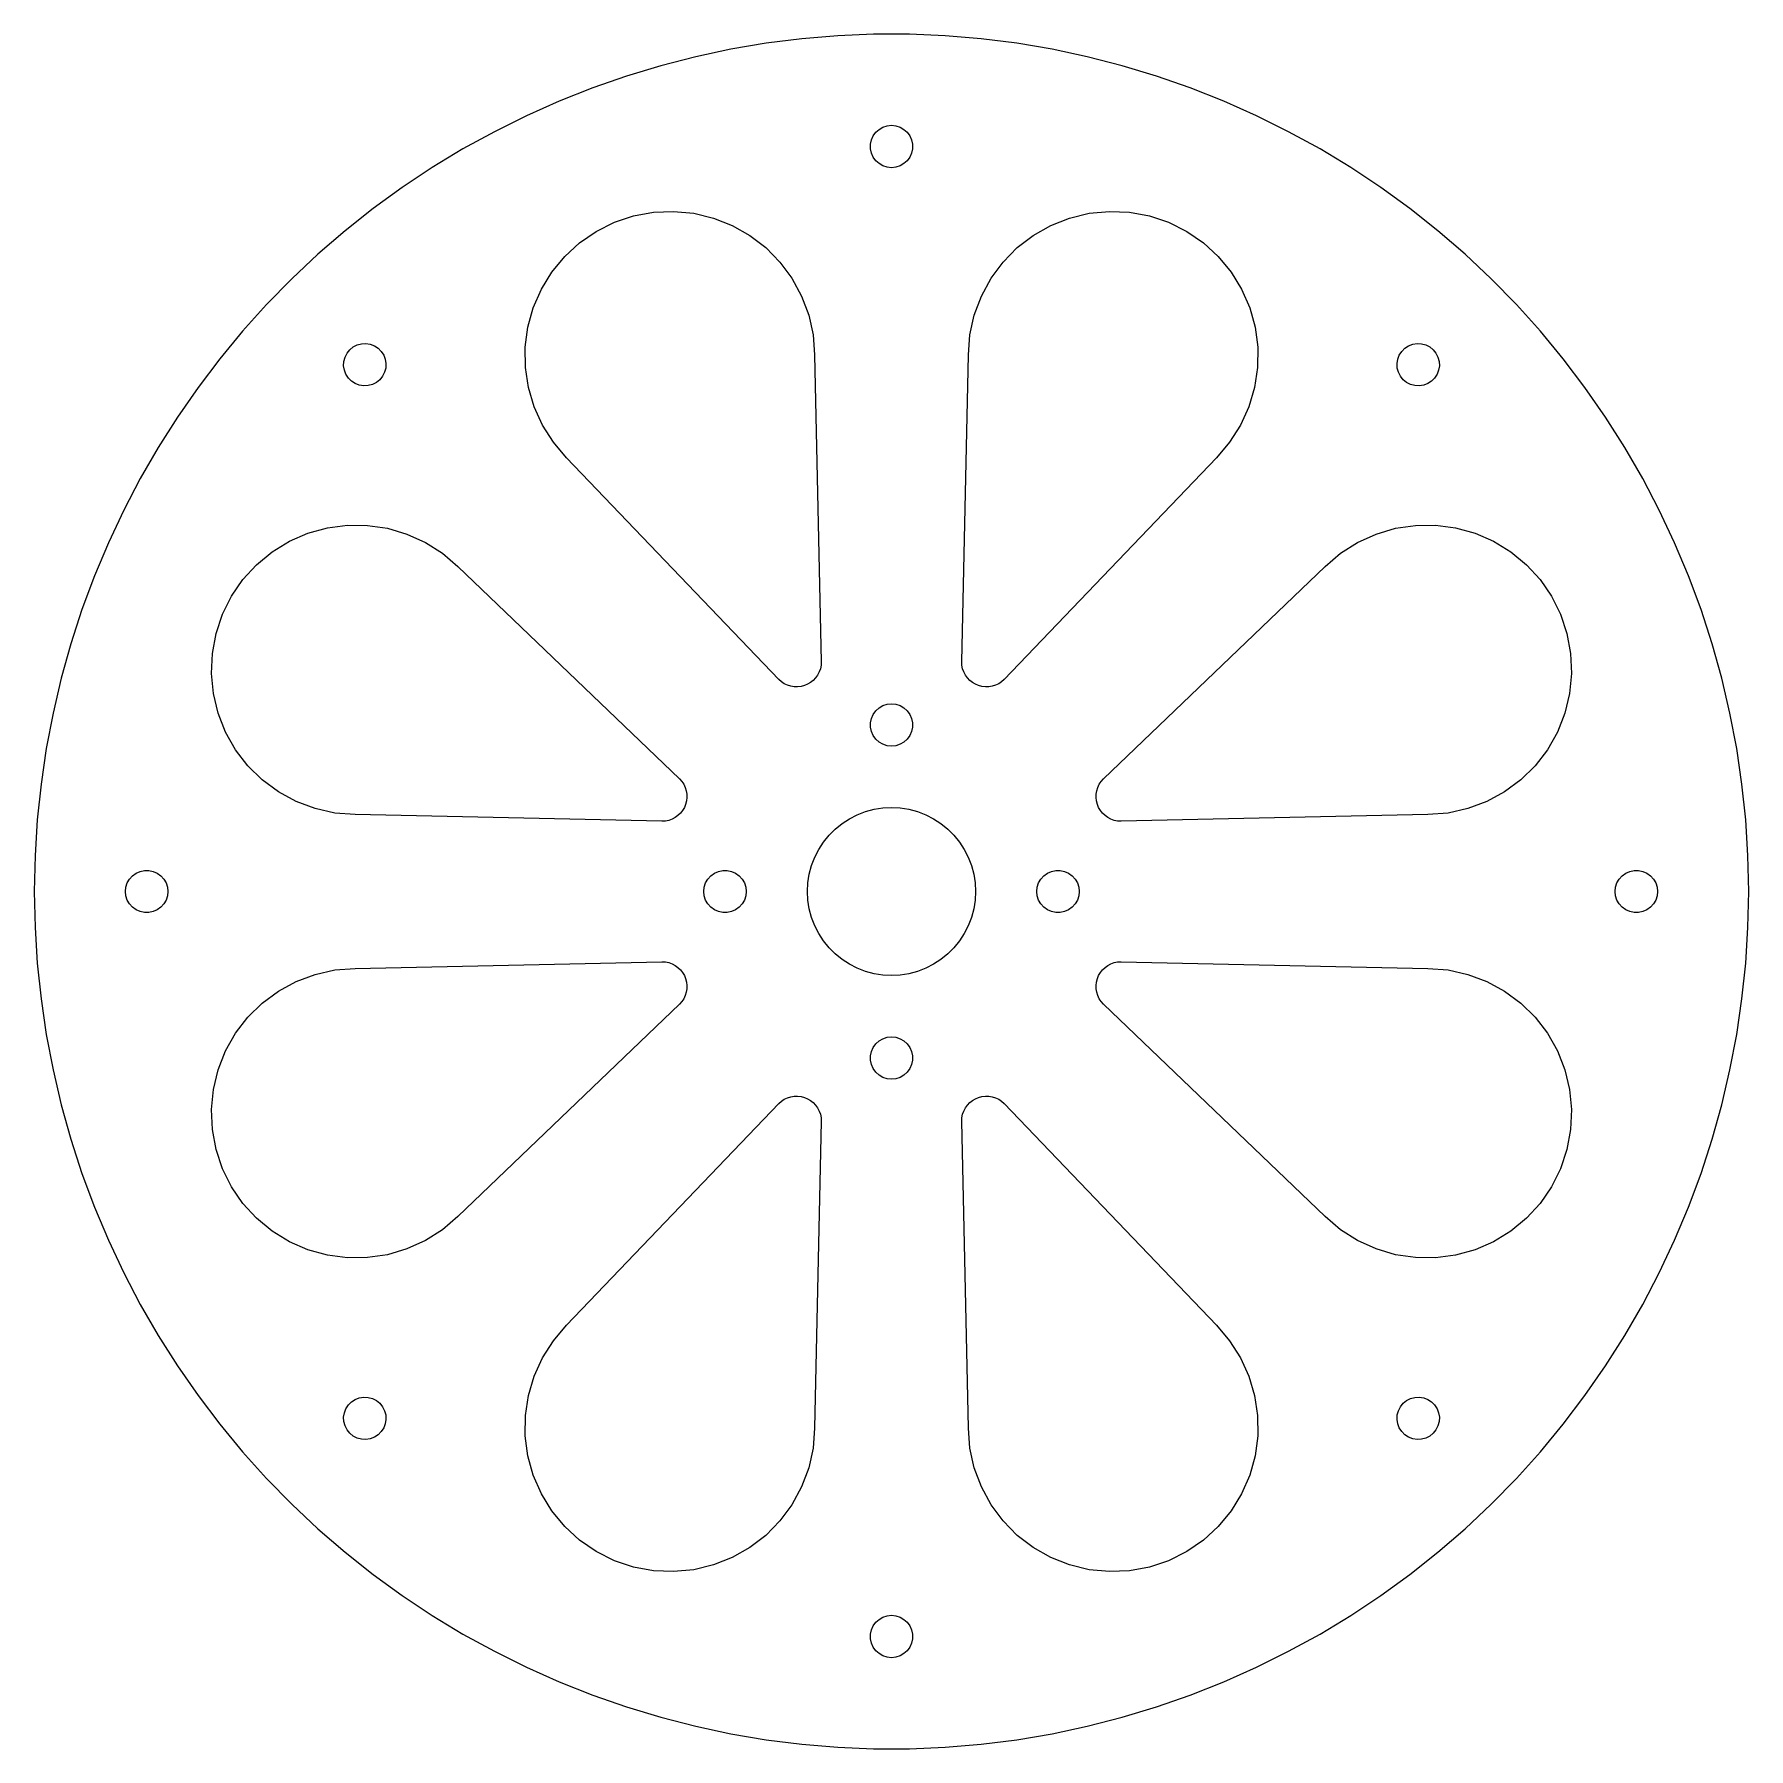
# Model space of a CAD drawing. Header units: metres. Extents: x -61 to 61, y -61 to 61.
import ezdxf

# ---------------------------------------------------------------- set-up
doc = ezdxf.new("R2010")
doc.units = ezdxf.units.M

msp = doc.modelspace()

# ---------------------------------------------------------------- linework, layer by layer
for p, q in [((-11.3692, 59.5995), (-13.855, 59.0712)), ((-8.86346, 60.0233), (-11.3692, 59.5995)), ((-6.34218, 60.3419), (-8.86346, 60.0233)), ((-3.80975, 60.5545), (-6.34218, 60.3419)), ((-1.27066, 60.6609), (-3.80975, 60.5545)), ((1.27066, 60.6609), (-1.27066, 60.6609)), ((3.80975, 60.5545), (1.27066, 60.6609)), ((6.34218, 60.3419), (3.80975, 60.5545)), ((8.86346, 60.0233), (6.34218, 60.3419)), ((11.3692, 59.5995), (8.86346, 60.0233)), ((13.855, 59.0712), (11.3692, 59.5995)), ((-16.3165, 58.4392), (-18.7494, 57.7046)), ((-13.855, 59.0712), (-16.3165, 58.4392)), ((16.3165, 58.4392), (13.855, 59.0712)), ((18.7494, 57.7046), (16.3165, 58.4392)), ((-18.7494, 57.7046), (-21.1493, 56.8689)), ((21.1493, 56.8689), (18.7494, 57.7046)), ((-23.5122, 55.9333), (-25.8338, 54.8997)), ((-21.1493, 56.8689), (-23.5122, 55.9333)), ((23.5122, 55.9333), (21.1493, 56.8689)), ((25.8338, 54.8997), (23.5122, 55.9333)), ((-25.8338, 54.8997), (-28.1101, 53.7697)), ((28.1101, 53.7697), (25.8338, 54.8997)), ((-28.1101, 53.7697), (-30.3371, 52.5454)), ((-1.42657, 53.1844), (-1.29903, 53.4709)), ((-1.29903, 53.4709), (-1.11472, 53.7246)), ((-1.11472, 53.7246), (-0.881668, 53.9344)), ((-0.881668, 53.9344), (-0.610092, 54.0912)), ((-0.610092, 54.0912), (-0.311859, 54.1881)), ((-0.311859, 54.1881), (0, 54.2209)), ((0, 54.2209), (0.311859, 54.1881)), ((0.311859, 54.1881), (0.610092, 54.0912)), ((0.610092, 54.0912), (0.881668, 53.9344)), ((0.881668, 53.9344), (1.11472, 53.7246)), ((1.11472, 53.7246), (1.29903, 53.4709)), ((1.29903, 53.4709), (1.42657, 53.1844)), ((30.3371, 52.5454), (28.1101, 53.7697)), ((-30.3371, 52.5454), (-32.5109, 51.229)), ((-1.49178, 52.8777), (-1.42657, 53.1844)), ((-1.49178, 52.5641), (-1.49178, 52.8777)), ((-1.42657, 52.2573), (-1.49178, 52.5641)), ((-1.29903, 51.9709), (-1.42657, 52.2573)), ((1.42657, 52.2573), (1.29903, 51.9709)), ((1.42657, 53.1844), (1.49178, 52.8777)), ((1.49178, 52.5641), (1.42657, 52.2573)), ((1.49178, 52.8777), (1.49178, 52.5641)), ((32.5109, 51.229), (30.3371, 52.5454)), ((-32.5109, 51.229), (-34.6276, 49.8226)), ((-1.11472, 51.7172), (-1.29903, 51.9709)), ((-0.881668, 51.5073), (-1.11472, 51.7172)), ((-0.610092, 51.3506), (-0.881668, 51.5073)), ((-0.311859, 51.2536), (-0.610092, 51.3506)), ((0, 51.2209), (-0.311859, 51.2536)), ((0.311859, 51.2536), (0, 51.2209)), ((0.610092, 51.3506), (0.311859, 51.2536)), ((0.881668, 51.5073), (0.610092, 51.3506)), ((1.11472, 51.7172), (0.881668, 51.5073)), ((1.29903, 51.9709), (1.11472, 51.7172)), ((34.6276, 49.8226), (32.5109, 51.229)), ((-34.6276, 49.8226), (-36.6836, 48.3288)), ((36.6836, 48.3288), (34.6276, 49.8226)), ((-36.6836, 48.3288), (-38.6752, 46.7503)), ((-20.8949, 46.7166), (-19.615, 47.3547)), ((-19.615, 47.3547), (-18.2587, 47.8085)), ((-18.2587, 47.8085), (-16.8524, 48.0692)), ((-16.8524, 48.0692), (-15.4236, 48.1316)), ((-15.4236, 48.1316), (-14, 47.9945)), ((-14, 47.9945), (-12.6094, 47.6606)), ((-12.6094, 47.6606), (-11.2787, 47.1364)), ((11.2787, 47.1364), (12.6094, 47.6606)), ((12.6094, 47.6606), (14, 47.9945)), ((14, 47.9945), (15.4236, 48.1316)), ((15.4236, 48.1316), (16.8524, 48.0692)), ((16.8524, 48.0692), (18.2587, 47.8085)), ((18.2587, 47.8085), (19.615, 47.3547)), ((19.615, 47.3547), (20.8949, 46.7166)), ((38.6752, 46.7503), (36.6836, 48.3288)), ((-38.6752, 46.7503), (-40.599, 45.0898)), ((-22.0735, 45.9065), (-20.8949, 46.7166)), ((-11.2787, 47.1364), (-10.0339, 46.4322)), ((-10.0339, 46.4322), (-8.89928, 45.5615)), ((8.89928, 45.5615), (10.0339, 46.4322)), ((10.0339, 46.4322), (11.2787, 47.1364)), ((20.8949, 46.7166), (22.0735, 45.9065)), ((40.599, 45.0898), (38.6752, 46.7503)), ((-40.599, 45.0898), (-42.4515, 43.3501)), ((-24.0377, 43.8367), (-23.128, 44.9403)), ((-23.128, 44.9403), (-22.0735, 45.9065)), ((-8.89928, 45.5615), (-7.89684, 44.5415)), ((7.89684, 44.5415), (8.89928, 45.5615)), ((22.0735, 45.9065), (23.128, 44.9403)), ((23.128, 44.9403), (24.0377, 43.8367)), ((42.4515, 43.3501), (40.599, 45.0898)), ((-24.785, 42.6173), (-24.0377, 43.8367)), ((-7.89684, 44.5415), (-7.04613, 43.3918)), ((7.04613, 43.3918), (7.89684, 44.5415)), ((24.0377, 43.8367), (24.785, 42.6173)), ((-42.4515, 43.3501), (-44.2296, 41.5344)), ((-25.3553, 41.3057), (-24.785, 42.6173)), ((-7.04613, 43.3918), (-6.36371, 42.1349)), ((6.36371, 42.1349), (7.04613, 43.3918)), ((24.785, 42.6173), (25.3553, 41.3057)), ((44.2296, 41.5344), (42.4515, 43.3501)), ((-44.2296, 41.5344), (-45.9301, 39.6458)), ((-25.7375, 39.9276), (-25.3553, 41.3057)), ((-6.36371, 42.1349), (-5.86284, 40.7953)), ((5.86284, 40.7953), (6.36371, 42.1349)), ((25.3553, 41.3057), (25.7375, 39.9276)), ((45.9301, 39.6458), (44.2296, 41.5344)), ((-5.86284, 40.7953), (-5.5533, 39.399)), ((5.5533, 39.399), (5.86284, 40.7953)), ((-45.9301, 39.6458), (-47.55, 37.6877)), ((-25.9241, 38.5096), (-25.7375, 39.9276)), ((-5.5533, 39.399), (-5.44109, 37.9733)), ((5.44109, 37.9733), (5.5533, 39.399)), ((25.7375, 39.9276), (25.9241, 38.5096)), ((47.55, 37.6877), (45.9301, 39.6458)), ((-47.55, 37.6877), (-49.0865, 35.6634)), ((-38.7608, 37.5139), (-38.6797, 37.8168)), ((-38.6797, 37.8168), (-38.5373, 38.0962)), ((-38.5373, 38.0962), (-38.3399, 38.3399)), ((-38.3399, 38.3399), (-38.0962, 38.5373)), ((-38.0962, 38.5373), (-37.8168, 38.6797)), ((-37.8168, 38.6797), (-37.5139, 38.7608)), ((-37.5139, 38.7608), (-37.2008, 38.7772)), ((-37.2008, 38.7772), (-36.8911, 38.7282)), ((-36.8911, 38.7282), (-36.5983, 38.6158)), ((-36.5983, 38.6158), (-36.3353, 38.445)), ((-36.3353, 38.445), (-36.1136, 38.2233)), ((-36.1136, 38.2233), (-35.9428, 37.9603)), ((-35.9428, 37.9603), (-35.8304, 37.6675)), ((-35.8304, 37.6675), (-35.7813, 37.3578)), ((-25.9117, 37.0795), (-25.9241, 38.5096)), ((-5.44109, 37.9733), (-4.96783, 16.2512)), ((4.96783, 16.2512), (5.44109, 37.9733)), ((25.9241, 38.5096), (25.9117, 37.0795)), ((35.7813, 37.3578), (35.8304, 37.6675)), ((35.8304, 37.6675), (35.9428, 37.9603)), ((35.9428, 37.9603), (36.1136, 38.2233)), ((36.1136, 38.2233), (36.3353, 38.445)), ((36.3353, 38.445), (36.5983, 38.6158)), ((36.5983, 38.6158), (36.8911, 38.7282)), ((36.8911, 38.7282), (37.2008, 38.7772)), ((37.2008, 38.7772), (37.5139, 38.7608)), ((37.5139, 38.7608), (37.8168, 38.6797)), ((37.8168, 38.6797), (38.0962, 38.5373)), ((38.0962, 38.5373), (38.3399, 38.3399)), ((38.3399, 38.3399), (38.5373, 38.0962)), ((38.5373, 38.0962), (38.6797, 37.8168)), ((38.6797, 37.8168), (38.7608, 37.5139)), ((49.0865, 35.6634), (47.55, 37.6877)), ((-38.7772, 37.2008), (-38.7608, 37.5139)), ((-38.7282, 36.8911), (-38.7772, 37.2008)), ((-38.6158, 36.5983), (-38.7282, 36.8911)), ((-38.445, 36.3353), (-38.6158, 36.5983)), ((-36.0213, 36.4623), (-36.2186, 36.2186)), ((-35.8789, 36.7417), (-36.0213, 36.4623)), ((-35.7977, 37.0446), (-35.8789, 36.7417)), ((-35.7813, 37.3578), (-35.7977, 37.0446)), ((-25.7003, 35.665), (-25.9117, 37.0795)), ((25.9117, 37.0795), (25.7003, 35.665)), ((35.7977, 37.0446), (35.7813, 37.3578)), ((35.8789, 36.7417), (35.7977, 37.0446)), ((36.0213, 36.4623), (35.8789, 36.7417)), ((36.2186, 36.2186), (36.0213, 36.4623)), ((38.6158, 36.5983), (38.445, 36.3353)), ((38.7282, 36.8911), (38.6158, 36.5983)), ((38.7772, 37.2008), (38.7282, 36.8911)), ((38.7608, 37.5139), (38.7772, 37.2008)), ((-49.0865, 35.6634), (-50.5369, 33.5766)), ((-38.2233, 36.1136), (-38.445, 36.3353)), ((-37.9603, 35.9428), (-38.2233, 36.1136)), ((-37.6675, 35.8304), (-37.9603, 35.9428)), ((-37.3578, 35.7813), (-37.6675, 35.8304)), ((-37.0446, 35.7977), (-37.3578, 35.7813)), ((-36.7417, 35.8789), (-37.0446, 35.7977)), ((-36.4623, 36.0213), (-36.7417, 35.8789)), ((-36.2186, 36.2186), (-36.4623, 36.0213)), ((-25.2941, 34.2937), (-25.7003, 35.665)), ((25.7003, 35.665), (25.2941, 34.2937)), ((36.4623, 36.0213), (36.2186, 36.2186)), ((36.7417, 35.8789), (36.4623, 36.0213)), ((37.0446, 35.7977), (36.7417, 35.8789)), ((37.3578, 35.7813), (37.0446, 35.7977)), ((37.6675, 35.8304), (37.3578, 35.7813)), ((37.9603, 35.9428), (37.6675, 35.8304)), ((38.2233, 36.1136), (37.9603, 35.9428)), ((38.445, 36.3353), (38.2233, 36.1136)), ((50.5369, 33.5766), (49.0865, 35.6634)), ((-24.701, 32.9923), (-25.2941, 34.2937)), ((25.2941, 34.2937), (24.701, 32.9923)), ((-50.5369, 33.5766), (-51.8986, 31.4309)), ((-23.9325, 31.7861), (-24.701, 32.9923)), ((24.701, 32.9923), (23.9325, 31.7861)), ((51.8986, 31.4309), (50.5369, 33.5766)), ((-23.0037, 30.6986), (-23.9325, 31.7861)), ((23.9325, 31.7861), (23.0037, 30.6986)), ((-51.8986, 31.4309), (-53.1693, 29.23)), ((-7.97856, 15.0042), (-23.0037, 30.6986)), ((23.0037, 30.6986), (7.97856, 15.0042)), ((53.1693, 29.23), (51.8986, 31.4309)), ((-53.1693, 29.23), (-54.3466, 26.9779)), ((54.3466, 26.9779), (53.1693, 29.23)), ((-54.3466, 26.9779), (-55.4287, 24.6784)), ((55.4287, 24.6784), (54.3466, 26.9779)), ((-41.3057, 25.3553), (-39.9276, 25.7375)), ((-39.9276, 25.7375), (-38.5096, 25.9241)), ((-38.5096, 25.9241), (-37.0795, 25.9117)), ((-37.0795, 25.9117), (-35.665, 25.7003)), ((-35.665, 25.7003), (-34.2937, 25.2941)), ((34.2937, 25.2941), (35.665, 25.7003)), ((35.665, 25.7003), (37.0795, 25.9117)), ((37.0795, 25.9117), (38.5096, 25.9241)), ((38.5096, 25.9241), (39.9276, 25.7375)), ((39.9276, 25.7375), (41.3057, 25.3553)), ((-55.4287, 24.6784), (-56.4135, 22.3357)), ((-43.8367, 24.0377), (-42.6173, 24.785)), ((-42.6173, 24.785), (-41.3057, 25.3553)), ((-34.2937, 25.2941), (-32.9923, 24.701)), ((-32.9923, 24.701), (-31.7861, 23.9325)), ((31.7861, 23.9325), (32.9923, 24.701)), ((32.9923, 24.701), (34.2937, 25.2941)), ((41.3057, 25.3553), (42.6173, 24.785)), ((42.6173, 24.785), (43.8367, 24.0377)), ((56.4135, 22.3357), (55.4287, 24.6784)), ((-45.9065, 22.0735), (-44.9403, 23.128)), ((-44.9403, 23.128), (-43.8367, 24.0377)), ((-31.7861, 23.9325), (-30.6986, 23.0037)), ((30.6986, 23.0037), (31.7861, 23.9325)), ((43.8367, 24.0377), (44.9403, 23.128)), ((44.9403, 23.128), (45.9065, 22.0735)), ((-56.4135, 22.3357), (-57.2993, 19.9537)), ((-46.7166, 20.8949), (-45.9065, 22.0735)), ((-30.6986, 23.0037), (-15.0042, 7.97856)), ((15.0042, 7.97856), (30.6986, 23.0037)), ((45.9065, 22.0735), (46.7166, 20.8949)), ((57.2993, 19.9537), (56.4135, 22.3357)), ((-47.3547, 19.615), (-46.7166, 20.8949)), ((46.7166, 20.8949), (47.3547, 19.615)), ((-57.2993, 19.9537), (-58.0846, 17.5368)), ((-47.8085, 18.2587), (-47.3547, 19.615)), ((47.3547, 19.615), (47.8085, 18.2587)), ((58.0846, 17.5368), (57.2993, 19.9537)), ((-48.0692, 16.8524), (-47.8085, 18.2587)), ((47.8085, 18.2587), (48.0692, 16.8524)), ((-58.0846, 17.5368), (-58.7681, 15.0891)), ((58.7681, 15.0891), (58.0846, 17.5368)), ((-48.1316, 15.4236), (-48.0692, 16.8524)), ((-4.9828, 16.0065), (-5.03168, 15.7663)), ((-4.96783, 16.2512), (-4.9828, 16.0065)), ((4.9828, 16.0065), (4.96783, 16.2512)), ((5.03168, 15.7663), (4.9828, 16.0065)), ((48.0692, 16.8524), (48.1316, 15.4236)), ((-58.7681, 15.0891), (-59.3484, 12.6149)), ((-47.9945, 14), (-48.1316, 15.4236)), ((-7.79494, 14.8417), (-7.97856, 15.0042)), ((-7.5905, 14.7064), (-7.79494, 14.8417)), ((-7.3692, 14.6008), (-7.5905, 14.7064)), ((-7.13538, 14.5271), (-7.3692, 14.6008)), ((-6.16751, 14.5694), (-6.40488, 14.508)), ((-5.94099, 14.6632), (-6.16751, 14.5694)), ((-5.72975, 14.7876), (-5.94099, 14.6632)), ((-5.53787, 14.9402), (-5.72975, 14.7876)), ((-5.36911, 15.1181), (-5.53787, 14.9402)), ((-5.22673, 15.3177), (-5.36911, 15.1181)), ((-5.11353, 15.5352), (-5.22673, 15.3177)), ((-5.03168, 15.7663), (-5.11353, 15.5352)), ((5.11353, 15.5352), (5.03168, 15.7663)), ((5.22673, 15.3177), (5.11353, 15.5352)), ((5.36911, 15.1181), (5.22673, 15.3177)), ((5.53787, 14.9402), (5.36911, 15.1181)), ((5.72975, 14.7876), (5.53787, 14.9402)), ((5.94099, 14.6632), (5.72975, 14.7876)), ((6.16751, 14.5694), (5.94099, 14.6632)), ((6.40488, 14.508), (6.16751, 14.5694)), ((7.3692, 14.6008), (7.13538, 14.5271)), ((7.5905, 14.7064), (7.3692, 14.6008)), ((7.79494, 14.8417), (7.5905, 14.7064)), ((7.97856, 15.0042), (7.79494, 14.8417)), ((48.1316, 15.4236), (47.9945, 14)), ((59.3484, 12.6149), (58.7681, 15.0891)), ((-47.6606, 12.6094), (-47.9945, 14)), ((-6.89357, 14.4866), (-7.13538, 14.5271)), ((-6.64847, 14.4802), (-6.89357, 14.4866)), ((-6.40488, 14.508), (-6.64847, 14.4802)), ((6.64847, 14.4802), (6.40488, 14.508)), ((6.89357, 14.4866), (6.64847, 14.4802)), ((7.13538, 14.5271), (6.89357, 14.4866)), ((47.9945, 14), (47.6606, 12.6094)), ((-59.3484, 12.6149), (-59.8246, 10.1186)), ((-47.1364, 11.2787), (-47.6606, 12.6094)), ((-1.49178, 11.9436), (-1.42657, 12.2503)), ((-1.42657, 12.2503), (-1.29903, 12.5368)), ((-1.29903, 12.5368), (-1.11472, 12.7905)), ((-1.11472, 12.7905), (-0.881668, 13.0003)), ((-0.881668, 13.0003), (-0.610092, 13.1571)), ((-0.610092, 13.1571), (-0.311859, 13.254)), ((-0.311859, 13.254), (0, 13.2868)), ((0, 13.2868), (0.311859, 13.254)), ((0.311859, 13.254), (0.610092, 13.1571)), ((0.610092, 13.1571), (0.881668, 13.0003)), ((0.881668, 13.0003), (1.11472, 12.7905)), ((1.11472, 12.7905), (1.29903, 12.5368)), ((1.29903, 12.5368), (1.42657, 12.2503)), ((1.42657, 12.2503), (1.49178, 11.9436)), ((47.6606, 12.6094), (47.1364, 11.2787)), ((59.8246, 10.1186), (59.3484, 12.6149)), ((-46.4322, 10.0339), (-47.1364, 11.2787)), ((-1.49178, 11.63), (-1.49178, 11.9436)), ((-1.42657, 11.3233), (-1.49178, 11.63)), ((-1.29903, 11.0368), (-1.42657, 11.3233)), ((-1.11472, 10.7831), (-1.29903, 11.0368)), ((1.29903, 11.0368), (1.11472, 10.7831)), ((1.42657, 11.3233), (1.29903, 11.0368)), ((1.49178, 11.63), (1.42657, 11.3233)), ((1.49178, 11.9436), (1.49178, 11.63)), ((47.1364, 11.2787), (46.4322, 10.0339)), ((-59.8246, 10.1186), (-60.1958, 7.60449)), ((-45.5615, 8.89928), (-46.4322, 10.0339)), ((-0.881668, 10.5733), (-1.11472, 10.7831)), ((-0.610092, 10.4165), (-0.881668, 10.5733)), ((-0.311859, 10.3196), (-0.610092, 10.4165)), ((0, 10.2868), (-0.311859, 10.3196)), ((0.311859, 10.3196), (0, 10.2868)), ((0.610092, 10.4165), (0.311859, 10.3196)), ((0.881668, 10.5733), (0.610092, 10.4165)), ((1.11472, 10.7831), (0.881668, 10.5733)), ((46.4322, 10.0339), (45.5615, 8.89928)), ((60.1958, 7.60449), (59.8246, 10.1186)), ((-44.5415, 7.89684), (-45.5615, 8.89928)), ((45.5615, 8.89928), (44.5415, 7.89684)), ((-60.1958, 7.60449), (-60.4615, 5.07709)), ((-43.3918, 7.04613), (-44.5415, 7.89684)), ((-15.0042, 7.97856), (-14.8417, 7.79494)), ((-14.8417, 7.79494), (-14.7064, 7.5905)), ((-14.7064, 7.5905), (-14.6008, 7.3692)), ((-14.6008, 7.3692), (-14.5271, 7.13538)), ((14.5271, 7.13538), (14.6008, 7.3692)), ((14.6008, 7.3692), (14.7064, 7.5905)), ((14.7064, 7.5905), (14.8417, 7.79494)), ((14.8417, 7.79494), (15.0042, 7.97856)), ((44.5415, 7.89684), (43.3918, 7.04613)), ((60.4615, 5.07709), (60.1958, 7.60449)), ((-42.1349, 6.36371), (-43.3918, 7.04613)), ((-40.7953, 5.86284), (-42.1349, 6.36371)), ((-14.5694, 6.16751), (-14.6632, 5.94099)), ((-14.508, 6.40488), (-14.5694, 6.16751)), ((-14.5271, 7.13538), (-14.4866, 6.89357)), ((-14.4802, 6.64847), (-14.508, 6.40488)), ((-14.4866, 6.89357), (-14.4802, 6.64847)), ((14.4802, 6.64847), (14.4866, 6.89357)), ((14.508, 6.40488), (14.4802, 6.64847)), ((14.4866, 6.89357), (14.5271, 7.13538)), ((14.5694, 6.16751), (14.508, 6.40488)), ((14.6632, 5.94099), (14.5694, 6.16751)), ((42.1349, 6.36371), (40.7953, 5.86284)), ((43.3918, 7.04613), (42.1349, 6.36371)), ((-60.4615, 5.07709), (-60.621, 2.54077)), ((-39.399, 5.5533), (-40.7953, 5.86284)), ((-37.9733, 5.44109), (-39.399, 5.5533)), ((-16.2512, 4.96783), (-37.9733, 5.44109)), ((-16.0065, 4.9828), (-16.2512, 4.96783)), ((-15.7663, 5.03168), (-16.0065, 4.9828)), ((-15.5352, 5.11353), (-15.7663, 5.03168)), ((-15.3177, 5.22673), (-15.5352, 5.11353)), ((-15.1181, 5.36911), (-15.3177, 5.22673)), ((-14.9402, 5.53787), (-15.1181, 5.36911)), ((-14.7876, 5.72975), (-14.9402, 5.53787)), ((-14.6632, 5.94099), (-14.7876, 5.72975)), ((-3.49731, 4.81364), (-2.97499, 5.15285)), ((-2.97499, 5.15285), (-2.42007, 5.43559)), ((-2.42007, 5.43559), (-1.83864, 5.65878)), ((-1.83864, 5.65878), (-1.23706, 5.81998)), ((-1.23706, 5.81998), (-0.621933, 5.9174)), ((-0.621933, 5.9174), (0, 5.95)), ((0, 5.95), (0.621933, 5.9174)), ((0.621933, 5.9174), (1.23706, 5.81998)), ((1.23706, 5.81998), (1.83864, 5.65878)), ((1.83864, 5.65878), (2.42007, 5.43559)), ((2.42007, 5.43559), (2.97499, 5.15285)), ((2.97499, 5.15285), (3.49731, 4.81364)), ((14.7876, 5.72975), (14.6632, 5.94099)), ((14.9402, 5.53787), (14.7876, 5.72975)), ((15.1181, 5.36911), (14.9402, 5.53787)), ((15.3177, 5.22673), (15.1181, 5.36911)), ((15.5352, 5.11353), (15.3177, 5.22673)), ((15.7663, 5.03168), (15.5352, 5.11353)), ((16.0065, 4.9828), (15.7663, 5.03168)), ((16.2512, 4.96783), (16.0065, 4.9828)), ((37.9733, 5.44109), (16.2512, 4.96783)), ((39.399, 5.5533), (37.9733, 5.44109)), ((40.7953, 5.86284), (39.399, 5.5533)), ((60.621, 2.54077), (60.4615, 5.07709)), ((-4.81364, 3.49731), (-4.42171, 3.98132)), ((-4.42171, 3.98132), (-3.98132, 4.42171)), ((-3.98132, 4.42171), (-3.49731, 4.81364)), ((3.49731, 4.81364), (3.98132, 4.42171)), ((3.98132, 4.42171), (4.42171, 3.98132)), ((4.42171, 3.98132), (4.81364, 3.49731)), ((-60.621, 2.54077), (-60.6742, 0)), ((-5.43559, 2.42007), (-5.15285, 2.97499)), ((-5.15285, 2.97499), (-4.81364, 3.49731)), ((4.81364, 3.49731), (5.15285, 2.97499)), ((5.15285, 2.97499), (5.43559, 2.42007)), ((60.6742, 0), (60.621, 2.54077)), ((-53.7246, 1.11472), (-53.4709, 1.29903)), ((-53.4709, 1.29903), (-53.1844, 1.42657)), ((-53.1844, 1.42657), (-52.8777, 1.49178)), ((-52.8777, 1.49178), (-52.5641, 1.49178)), ((-52.5641, 1.49178), (-52.2573, 1.42657)), ((-52.2573, 1.42657), (-51.9709, 1.29903)), ((-51.9709, 1.29903), (-51.7172, 1.11472)), ((-12.7905, 1.11472), (-12.5368, 1.29903)), ((-12.5368, 1.29903), (-12.2503, 1.42657)), ((-12.2503, 1.42657), (-11.9436, 1.49178)), ((-11.9436, 1.49178), (-11.63, 1.49178)), ((-11.63, 1.49178), (-11.3233, 1.42657)), ((-11.3233, 1.42657), (-11.0368, 1.29903)), ((-11.0368, 1.29903), (-10.7831, 1.11472)), ((-5.9174, 0.621933), (-5.81998, 1.23706)), ((-5.81998, 1.23706), (-5.65878, 1.83864)), ((-5.65878, 1.83864), (-5.43559, 2.42007)), ((5.43559, 2.42007), (5.65878, 1.83864)), ((5.65878, 1.83864), (5.81998, 1.23706)), ((5.81998, 1.23706), (5.9174, 0.621933)), ((10.7831, 1.11472), (11.0368, 1.29903)), ((11.0368, 1.29903), (11.3233, 1.42657)), ((11.3233, 1.42657), (11.63, 1.49178)), ((11.63, 1.49178), (11.9436, 1.49178)), ((11.9436, 1.49178), (12.2503, 1.42657)), ((12.2503, 1.42657), (12.5368, 1.29903)), ((12.5368, 1.29903), (12.7905, 1.11472)), ((51.7172, 1.11472), (51.9709, 1.29903)), ((51.9709, 1.29903), (52.2573, 1.42657)), ((52.2573, 1.42657), (52.5641, 1.49178)), ((52.5641, 1.49178), (52.8777, 1.49178)), ((52.8777, 1.49178), (53.1844, 1.42657)), ((53.1844, 1.42657), (53.4709, 1.29903)), ((53.4709, 1.29903), (53.7246, 1.11472)), ((-60.6742, 0), (-60.621, -2.54077)), ((-54.2209, 0), (-54.1881, 0.311859)), ((-54.1881, -0.311859), (-54.2209, 0)), ((-54.1881, 0.311859), (-54.0912, 0.610092)), ((-54.0912, 0.610092), (-53.9344, 0.881668)), ((-53.9344, 0.881668), (-53.7246, 1.11472)), ((-51.7172, 1.11472), (-51.5073, 0.881668)), ((-51.5073, 0.881668), (-51.3506, 0.610092)), ((-51.3506, 0.610092), (-51.2536, 0.311859)), ((-51.2536, 0.311859), (-51.2209, 0)), ((-51.2209, 0), (-51.2536, -0.311859)), ((-13.2868, 0), (-13.254, 0.311859)), ((-13.254, -0.311859), (-13.2868, 0)), ((-13.254, 0.311859), (-13.1571, 0.610092)), ((-13.1571, 0.610092), (-13.0003, 0.881668)), ((-13.0003, 0.881668), (-12.7905, 1.11472)), ((-10.7831, 1.11472), (-10.5733, 0.881668)), ((-10.5733, 0.881668), (-10.4165, 0.610092)), ((-10.4165, 0.610092), (-10.3196, 0.311859)), ((-10.3196, 0.311859), (-10.2868, 0)), ((-10.2868, 0), (-10.3196, -0.311859)), ((-5.95, 0), (-5.9174, 0.621933)), ((-5.9174, -0.621933), (-5.95, 0)), ((5.9174, 0.621933), (5.95, 0)), ((5.95, 0), (5.9174, -0.621933)), ((10.2868, 0), (10.3196, 0.311859)), ((10.3196, -0.311859), (10.2868, 0)), ((10.3196, 0.311859), (10.4165, 0.610092)), ((10.4165, 0.610092), (10.5733, 0.881668)), ((10.5733, 0.881668), (10.7831, 1.11472)), ((12.7905, 1.11472), (13.0003, 0.881668)), ((13.0003, 0.881668), (13.1571, 0.610092)), ((13.1571, 0.610092), (13.254, 0.311859)), ((13.254, 0.311859), (13.2868, 0)), ((13.2868, 0), (13.254, -0.311859)), ((51.2209, 0), (51.2536, 0.311859)), ((51.2536, -0.311859), (51.2209, 0)), ((51.2536, 0.311859), (51.3506, 0.610092)), ((51.3506, 0.610092), (51.5073, 0.881668)), ((51.5073, 0.881668), (51.7172, 1.11472)), ((53.7246, 1.11472), (53.9344, 0.881668)), ((53.9344, 0.881668), (54.0912, 0.610092)), ((54.0912, 0.610092), (54.1881, 0.311859)), ((54.1881, 0.311859), (54.2209, 0)), ((54.2209, 0), (54.1881, -0.311859)), ((60.621, -2.54077), (60.6742, 0)), ((-54.0912, -0.610092), (-54.1881, -0.311859)), ((-53.9344, -0.881668), (-54.0912, -0.610092)), ((-53.7246, -1.11472), (-53.9344, -0.881668)), ((-53.4709, -1.29903), (-53.7246, -1.11472)), ((-51.7172, -1.11472), (-51.9709, -1.29903)), ((-51.5073, -0.881668), (-51.7172, -1.11472)), ((-51.3506, -0.610092), (-51.5073, -0.881668)), ((-51.2536, -0.311859), (-51.3506, -0.610092)), ((-13.1571, -0.610092), (-13.254, -0.311859)), ((-13.0003, -0.881668), (-13.1571, -0.610092)), ((-12.7905, -1.11472), (-13.0003, -0.881668)), ((-12.5368, -1.29903), (-12.7905, -1.11472)), ((-10.7831, -1.11472), (-11.0368, -1.29903)), ((-10.5733, -0.881668), (-10.7831, -1.11472)), ((-10.4165, -0.610092), (-10.5733, -0.881668)), ((-10.3196, -0.311859), (-10.4165, -0.610092)), ((-5.81998, -1.23706), (-5.9174, -0.621933)), ((5.9174, -0.621933), (5.81998, -1.23706)), ((10.4165, -0.610092), (10.3196, -0.311859)), ((10.5733, -0.881668), (10.4165, -0.610092)), ((10.7831, -1.11472), (10.5733, -0.881668)), ((11.0368, -1.29903), (10.7831, -1.11472)), ((12.7905, -1.11472), (12.5368, -1.29903)), ((13.0003, -0.881668), (12.7905, -1.11472)), ((13.1571, -0.610092), (13.0003, -0.881668)), ((13.254, -0.311859), (13.1571, -0.610092)), ((51.3506, -0.610092), (51.2536, -0.311859)), ((51.5073, -0.881668), (51.3506, -0.610092)), ((51.7172, -1.11472), (51.5073, -0.881668)), ((51.9709, -1.29903), (51.7172, -1.11472)), ((53.7246, -1.11472), (53.4709, -1.29903)), ((53.9344, -0.881668), (53.7246, -1.11472)), ((54.0912, -0.610092), (53.9344, -0.881668)), ((54.1881, -0.311859), (54.0912, -0.610092)), ((-53.1844, -1.42657), (-53.4709, -1.29903)), ((-52.8777, -1.49178), (-53.1844, -1.42657)), ((-52.5641, -1.49178), (-52.8777, -1.49178)), ((-52.2573, -1.42657), (-52.5641, -1.49178)), ((-51.9709, -1.29903), (-52.2573, -1.42657)), ((-12.2503, -1.42657), (-12.5368, -1.29903)), ((-11.9436, -1.49178), (-12.2503, -1.42657)), ((-11.63, -1.49178), (-11.9436, -1.49178)), ((-11.3233, -1.42657), (-11.63, -1.49178)), ((-11.0368, -1.29903), (-11.3233, -1.42657)), ((-5.65878, -1.83864), (-5.81998, -1.23706)), ((-5.43559, -2.42007), (-5.65878, -1.83864)), ((-5.15285, -2.97499), (-5.43559, -2.42007)), ((5.43559, -2.42007), (5.15285, -2.97499)), ((5.65878, -1.83864), (5.43559, -2.42007)), ((5.81998, -1.23706), (5.65878, -1.83864)), ((11.3233, -1.42657), (11.0368, -1.29903)), ((11.63, -1.49178), (11.3233, -1.42657)), ((11.9436, -1.49178), (11.63, -1.49178)), ((12.2503, -1.42657), (11.9436, -1.49178)), ((12.5368, -1.29903), (12.2503, -1.42657)), ((52.2573, -1.42657), (51.9709, -1.29903)), ((52.5641, -1.49178), (52.2573, -1.42657)), ((52.8777, -1.49178), (52.5641, -1.49178)), ((53.1844, -1.42657), (52.8777, -1.49178)), ((53.4709, -1.29903), (53.1844, -1.42657)), ((-60.621, -2.54077), (-60.4615, -5.07709)), ((-4.81364, -3.49731), (-5.15285, -2.97499)), ((-4.42171, -3.98132), (-4.81364, -3.49731)), ((4.81364, -3.49731), (4.42171, -3.98132)), ((5.15285, -2.97499), (4.81364, -3.49731)), ((60.4615, -5.07709), (60.621, -2.54077)), ((-3.98132, -4.42171), (-4.42171, -3.98132)), ((-3.49731, -4.81364), (-3.98132, -4.42171)), ((-2.97499, -5.15285), (-3.49731, -4.81364)), ((3.49731, -4.81364), (2.97499, -5.15285)), ((3.98132, -4.42171), (3.49731, -4.81364)), ((4.42171, -3.98132), (3.98132, -4.42171)), ((-60.4615, -5.07709), (-60.1958, -7.60449)), ((-42.1349, -6.36371), (-40.7953, -5.86284)), ((-40.7953, -5.86284), (-39.399, -5.5533)), ((-39.399, -5.5533), (-37.9733, -5.44109)), ((-37.9733, -5.44109), (-16.2512, -4.96783)), ((-16.2512, -4.96783), (-16.0065, -4.9828)), ((-16.0065, -4.9828), (-15.7663, -5.03168)), ((-15.7663, -5.03168), (-15.5352, -5.11353)), ((-15.5352, -5.11353), (-15.3177, -5.22673)), ((-15.3177, -5.22673), (-15.1181, -5.36911)), ((-15.1181, -5.36911), (-14.9402, -5.53787)), ((-14.9402, -5.53787), (-14.7876, -5.72975)), ((-14.7876, -5.72975), (-14.6632, -5.94099)), ((-14.6632, -5.94099), (-14.5694, -6.16751)), ((-2.42007, -5.43559), (-2.97499, -5.15285)), ((-1.83864, -5.65878), (-2.42007, -5.43559)), ((-1.23706, -5.81998), (-1.83864, -5.65878)), ((-0.621933, -5.9174), (-1.23706, -5.81998)), ((0, -5.95), (-0.621933, -5.9174)), ((0.621933, -5.9174), (0, -5.95)), ((1.23706, -5.81998), (0.621933, -5.9174)), ((1.83864, -5.65878), (1.23706, -5.81998)), ((2.42007, -5.43559), (1.83864, -5.65878)), ((2.97499, -5.15285), (2.42007, -5.43559)), ((14.5694, -6.16751), (14.6632, -5.94099)), ((14.6632, -5.94099), (14.7876, -5.72975)), ((14.7876, -5.72975), (14.9402, -5.53787)), ((14.9402, -5.53787), (15.1181, -5.36911)), ((15.1181, -5.36911), (15.3177, -5.22673)), ((15.3177, -5.22673), (15.5352, -5.11353)), ((15.5352, -5.11353), (15.7663, -5.03168)), ((15.7663, -5.03168), (16.0065, -4.9828)), ((16.0065, -4.9828), (16.2512, -4.96783)), ((16.2512, -4.96783), (37.9733, -5.44109)), ((37.9733, -5.44109), (39.399, -5.5533)), ((39.399, -5.5533), (40.7953, -5.86284)), ((40.7953, -5.86284), (42.1349, -6.36371)), ((60.1958, -7.60449), (60.4615, -5.07709)), ((-44.5415, -7.89684), (-43.3918, -7.04613)), ((-43.3918, -7.04613), (-42.1349, -6.36371)), ((-14.5271, -7.13538), (-14.6008, -7.3692)), ((-14.5694, -6.16751), (-14.508, -6.40488)), ((-14.4866, -6.89357), (-14.5271, -7.13538)), ((-14.508, -6.40488), (-14.4802, -6.64847)), ((-14.4802, -6.64847), (-14.4866, -6.89357)), ((14.4802, -6.64847), (14.508, -6.40488)), ((14.4866, -6.89357), (14.4802, -6.64847)), ((14.5271, -7.13538), (14.4866, -6.89357)), ((14.508, -6.40488), (14.5694, -6.16751)), ((14.6008, -7.3692), (14.5271, -7.13538)), ((42.1349, -6.36371), (43.3918, -7.04613)), ((43.3918, -7.04613), (44.5415, -7.89684)), ((-60.1958, -7.60449), (-59.8246, -10.1186)), ((-45.5615, -8.89928), (-44.5415, -7.89684)), ((-15.0042, -7.97856), (-30.6986, -23.0037)), ((-14.8417, -7.79494), (-15.0042, -7.97856)), ((-14.7064, -7.5905), (-14.8417, -7.79494)), ((-14.6008, -7.3692), (-14.7064, -7.5905)), ((14.7064, -7.5905), (14.6008, -7.3692)), ((14.8417, -7.79494), (14.7064, -7.5905)), ((15.0042, -7.97856), (14.8417, -7.79494)), ((30.6986, -23.0037), (15.0042, -7.97856)), ((44.5415, -7.89684), (45.5615, -8.89928)), ((59.8246, -10.1186), (60.1958, -7.60449)), ((-46.4322, -10.0339), (-45.5615, -8.89928)), ((45.5615, -8.89928), (46.4322, -10.0339)), ((-59.8246, -10.1186), (-59.3484, -12.6149)), ((-47.1364, -11.2787), (-46.4322, -10.0339)), ((-1.29903, -11.0368), (-1.11472, -10.7831)), ((-1.11472, -10.7831), (-0.881668, -10.5733)), ((-0.881668, -10.5733), (-0.610092, -10.4165)), ((-0.610092, -10.4165), (-0.311859, -10.3196)), ((-0.311859, -10.3196), (0, -10.2868)), ((0, -10.2868), (0.311859, -10.3196)), ((0.311859, -10.3196), (0.610092, -10.4165)), ((0.610092, -10.4165), (0.881668, -10.5733)), ((0.881668, -10.5733), (1.11472, -10.7831)), ((1.11472, -10.7831), (1.29903, -11.0368)), ((46.4322, -10.0339), (47.1364, -11.2787)), ((59.3484, -12.6149), (59.8246, -10.1186)), ((-47.6606, -12.6094), (-47.1364, -11.2787)), ((-1.49178, -11.63), (-1.42657, -11.3233)), ((-1.49178, -11.9436), (-1.49178, -11.63)), ((-1.42657, -12.2503), (-1.49178, -11.9436)), ((-1.42657, -11.3233), (-1.29903, -11.0368)), ((1.29903, -11.0368), (1.42657, -11.3233)), ((1.42657, -11.3233), (1.49178, -11.63)), ((1.49178, -11.9436), (1.42657, -12.2503)), ((1.49178, -11.63), (1.49178, -11.9436)), ((47.1364, -11.2787), (47.6606, -12.6094)), ((-59.3484, -12.6149), (-58.7681, -15.0891)), ((-47.9945, -14), (-47.6606, -12.6094)), ((-1.29903, -12.5368), (-1.42657, -12.2503)), ((-1.11472, -12.7905), (-1.29903, -12.5368)), ((-0.881668, -13.0003), (-1.11472, -12.7905)), ((-0.610092, -13.1571), (-0.881668, -13.0003)), ((-0.311859, -13.254), (-0.610092, -13.1571)), ((0, -13.2868), (-0.311859, -13.254)), ((0.311859, -13.254), (0, -13.2868)), ((0.610092, -13.1571), (0.311859, -13.254)), ((0.881668, -13.0003), (0.610092, -13.1571)), ((1.11472, -12.7905), (0.881668, -13.0003)), ((1.29903, -12.5368), (1.11472, -12.7905)), ((1.42657, -12.2503), (1.29903, -12.5368)), ((47.6606, -12.6094), (47.9945, -14)), ((58.7681, -15.0891), (59.3484, -12.6149)), ((-48.1316, -15.4236), (-47.9945, -14)), ((-7.3692, -14.6008), (-7.13538, -14.5271)), ((-7.13538, -14.5271), (-6.89357, -14.4866)), ((-6.89357, -14.4866), (-6.64847, -14.4802)), ((-6.64847, -14.4802), (-6.40488, -14.508)), ((-6.40488, -14.508), (-6.16751, -14.5694)), ((6.16751, -14.5694), (6.40488, -14.508)), ((6.40488, -14.508), (6.64847, -14.4802)), ((6.64847, -14.4802), (6.89357, -14.4866)), ((6.89357, -14.4866), (7.13538, -14.5271)), ((7.13538, -14.5271), (7.3692, -14.6008)), ((47.9945, -14), (48.1316, -15.4236)), ((-58.7681, -15.0891), (-58.0846, -17.5368)), ((-48.0692, -16.8524), (-48.1316, -15.4236)), ((-23.0037, -30.6986), (-7.97856, -15.0042)), ((-7.97856, -15.0042), (-7.79494, -14.8417)), ((-7.79494, -14.8417), (-7.5905, -14.7064)), ((-7.5905, -14.7064), (-7.3692, -14.6008)), ((-6.16751, -14.5694), (-5.94099, -14.6632)), ((-5.94099, -14.6632), (-5.72975, -14.7876)), ((-5.72975, -14.7876), (-5.53787, -14.9402)), ((-5.53787, -14.9402), (-5.36911, -15.1181)), ((-5.36911, -15.1181), (-5.22673, -15.3177)), ((-5.22673, -15.3177), (-5.11353, -15.5352)), ((-5.11353, -15.5352), (-5.03168, -15.7663)), ((-5.03168, -15.7663), (-4.9828, -16.0065)), ((4.9828, -16.0065), (5.03168, -15.7663)), ((5.03168, -15.7663), (5.11353, -15.5352)), ((5.11353, -15.5352), (5.22673, -15.3177)), ((5.22673, -15.3177), (5.36911, -15.1181)), ((5.36911, -15.1181), (5.53787, -14.9402)), ((5.53787, -14.9402), (5.72975, -14.7876)), ((5.72975, -14.7876), (5.94099, -14.6632)), ((5.94099, -14.6632), (6.16751, -14.5694)), ((7.3692, -14.6008), (7.5905, -14.7064)), ((7.5905, -14.7064), (7.79494, -14.8417)), ((7.79494, -14.8417), (7.97856, -15.0042)), ((7.97856, -15.0042), (23.0037, -30.6986)), ((48.1316, -15.4236), (48.0692, -16.8524)), ((58.0846, -17.5368), (58.7681, -15.0891)), ((-47.8085, -18.2587), (-48.0692, -16.8524)), ((-4.96783, -16.2512), (-5.44109, -37.9733)), ((-4.9828, -16.0065), (-4.96783, -16.2512)), ((4.96783, -16.2512), (4.9828, -16.0065)), ((5.44109, -37.9733), (4.96783, -16.2512)), ((48.0692, -16.8524), (47.8085, -18.2587)), ((-58.0846, -17.5368), (-57.2993, -19.9537)), ((57.2993, -19.9537), (58.0846, -17.5368)), ((-47.3547, -19.615), (-47.8085, -18.2587)), ((47.8085, -18.2587), (47.3547, -19.615)), ((-57.2993, -19.9537), (-56.4135, -22.3357)), ((-46.7166, -20.8949), (-47.3547, -19.615)), ((47.3547, -19.615), (46.7166, -20.8949)), ((56.4135, -22.3357), (57.2993, -19.9537)), ((-45.9065, -22.0735), (-46.7166, -20.8949)), ((46.7166, -20.8949), (45.9065, -22.0735)), ((-56.4135, -22.3357), (-55.4287, -24.6784)), ((-44.9403, -23.128), (-45.9065, -22.0735)), ((-30.6986, -23.0037), (-31.7861, -23.9325)), ((31.7861, -23.9325), (30.6986, -23.0037)), ((45.9065, -22.0735), (44.9403, -23.128)), ((55.4287, -24.6784), (56.4135, -22.3357)), ((-43.8367, -24.0377), (-44.9403, -23.128)), ((-42.6173, -24.785), (-43.8367, -24.0377)), ((-31.7861, -23.9325), (-32.9923, -24.701)), ((32.9923, -24.701), (31.7861, -23.9325)), ((43.8367, -24.0377), (42.6173, -24.785)), ((44.9403, -23.128), (43.8367, -24.0377)), ((-55.4287, -24.6784), (-54.3466, -26.9779)), ((-41.3057, -25.3553), (-42.6173, -24.785)), ((-39.9276, -25.7375), (-41.3057, -25.3553)), ((-34.2937, -25.2941), (-35.665, -25.7003)), ((-32.9923, -24.701), (-34.2937, -25.2941)), ((34.2937, -25.2941), (32.9923, -24.701)), ((35.665, -25.7003), (34.2937, -25.2941)), ((41.3057, -25.3553), (39.9276, -25.7375)), ((42.6173, -24.785), (41.3057, -25.3553)), ((54.3466, -26.9779), (55.4287, -24.6784)), ((-38.5096, -25.9241), (-39.9276, -25.7375)), ((-37.0795, -25.9117), (-38.5096, -25.9241)), ((-35.665, -25.7003), (-37.0795, -25.9117)), ((37.0795, -25.9117), (35.665, -25.7003)), ((38.5096, -25.9241), (37.0795, -25.9117)), ((39.9276, -25.7375), (38.5096, -25.9241)), ((-54.3466, -26.9779), (-53.1693, -29.23)), ((53.1693, -29.23), (54.3466, -26.9779)), ((-53.1693, -29.23), (-51.8986, -31.4309)), ((51.8986, -31.4309), (53.1693, -29.23)), ((-51.8986, -31.4309), (-50.5369, -33.5766)), ((-23.9325, -31.7861), (-23.0037, -30.6986)), ((23.0037, -30.6986), (23.9325, -31.7861)), ((50.5369, -33.5766), (51.8986, -31.4309)), ((-24.701, -32.9923), (-23.9325, -31.7861)), ((23.9325, -31.7861), (24.701, -32.9923)), ((-50.5369, -33.5766), (-49.0865, -35.6634)), ((-25.2941, -34.2937), (-24.701, -32.9923)), ((24.701, -32.9923), (25.2941, -34.2937)), ((49.0865, -35.6634), (50.5369, -33.5766)), ((-25.7003, -35.665), (-25.2941, -34.2937)), ((25.2941, -34.2937), (25.7003, -35.665)), ((-49.0865, -35.6634), (-47.55, -37.6877)), ((-38.6158, -36.5983), (-38.445, -36.3353)), ((-38.445, -36.3353), (-38.2233, -36.1136)), ((-38.2233, -36.1136), (-37.9603, -35.9428)), ((-37.9603, -35.9428), (-37.6675, -35.8304)), ((-37.6675, -35.8304), (-37.3578, -35.7813)), ((-37.3578, -35.7813), (-37.0446, -35.7977)), ((-37.0446, -35.7977), (-36.7417, -35.8789)), ((-36.7417, -35.8789), (-36.4623, -36.0213)), ((-36.4623, -36.0213), (-36.2186, -36.2186)), ((-36.2186, -36.2186), (-36.0213, -36.4623)), ((-25.9117, -37.0795), (-25.7003, -35.665)), ((25.7003, -35.665), (25.9117, -37.0795)), ((36.0213, -36.4623), (36.2186, -36.2186)), ((36.2186, -36.2186), (36.4623, -36.0213)), ((36.4623, -36.0213), (36.7417, -35.8789)), ((36.7417, -35.8789), (37.0446, -35.7977)), ((37.0446, -35.7977), (37.3578, -35.7813)), ((37.3578, -35.7813), (37.6675, -35.8304)), ((37.6675, -35.8304), (37.9603, -35.9428)), ((37.9603, -35.9428), (38.2233, -36.1136)), ((38.2233, -36.1136), (38.445, -36.3353)), ((38.445, -36.3353), (38.6158, -36.5983)), ((47.55, -37.6877), (49.0865, -35.6634)), ((-38.7772, -37.2008), (-38.7282, -36.8911)), ((-38.7608, -37.5139), (-38.7772, -37.2008)), ((-38.6797, -37.8168), (-38.7608, -37.5139)), ((-38.7282, -36.8911), (-38.6158, -36.5983)), ((-36.0213, -36.4623), (-35.8789, -36.7417)), ((-35.8789, -36.7417), (-35.7977, -37.0446)), ((-35.7813, -37.3578), (-35.8304, -37.6675)), ((-35.7977, -37.0446), (-35.7813, -37.3578)), ((-25.9241, -38.5096), (-25.9117, -37.0795)), ((25.9117, -37.0795), (25.9241, -38.5096)), ((35.7813, -37.3578), (35.7977, -37.0446)), ((35.8304, -37.6675), (35.7813, -37.3578)), ((35.7977, -37.0446), (35.8789, -36.7417)), ((35.8789, -36.7417), (36.0213, -36.4623)), ((38.6158, -36.5983), (38.7282, -36.8911)), ((38.7608, -37.5139), (38.6797, -37.8168)), ((38.7282, -36.8911), (38.7772, -37.2008)), ((38.7772, -37.2008), (38.7608, -37.5139)), ((-47.55, -37.6877), (-45.9301, -39.6458)), ((-38.5373, -38.0962), (-38.6797, -37.8168)), ((-38.3399, -38.3399), (-38.5373, -38.0962)), ((-38.0962, -38.5373), (-38.3399, -38.3399)), ((-37.8168, -38.6797), (-38.0962, -38.5373)), ((-37.5139, -38.7608), (-37.8168, -38.6797)), ((-37.2008, -38.7772), (-37.5139, -38.7608)), ((-36.8911, -38.7282), (-37.2008, -38.7772)), ((-36.5983, -38.6158), (-36.8911, -38.7282)), ((-36.3353, -38.445), (-36.5983, -38.6158)), ((-36.1136, -38.2233), (-36.3353, -38.445)), ((-35.9428, -37.9603), (-36.1136, -38.2233)), ((-35.8304, -37.6675), (-35.9428, -37.9603)), ((-25.7375, -39.9276), (-25.9241, -38.5096)), ((-5.44109, -37.9733), (-5.5533, -39.399)), ((5.5533, -39.399), (5.44109, -37.9733)), ((25.9241, -38.5096), (25.7375, -39.9276)), ((35.9428, -37.9603), (35.8304, -37.6675)), ((36.1136, -38.2233), (35.9428, -37.9603)), ((36.3353, -38.445), (36.1136, -38.2233)), ((36.5983, -38.6158), (36.3353, -38.445)), ((36.8911, -38.7282), (36.5983, -38.6158)), ((37.2008, -38.7772), (36.8911, -38.7282)), ((37.5139, -38.7608), (37.2008, -38.7772)), ((37.8168, -38.6797), (37.5139, -38.7608)), ((38.0962, -38.5373), (37.8168, -38.6797)), ((38.3399, -38.3399), (38.0962, -38.5373)), ((38.5373, -38.0962), (38.3399, -38.3399)), ((38.6797, -37.8168), (38.5373, -38.0962)), ((45.9301, -39.6458), (47.55, -37.6877)), ((-45.9301, -39.6458), (-44.2296, -41.5344)), ((-25.3553, -41.3057), (-25.7375, -39.9276)), ((-5.5533, -39.399), (-5.86284, -40.7953)), ((5.86284, -40.7953), (5.5533, -39.399)), ((25.7375, -39.9276), (25.3553, -41.3057)), ((44.2296, -41.5344), (45.9301, -39.6458)), ((-5.86284, -40.7953), (-6.36371, -42.1349)), ((6.36371, -42.1349), (5.86284, -40.7953)), ((-44.2296, -41.5344), (-42.4515, -43.3501)), ((-24.785, -42.6173), (-25.3553, -41.3057)), ((-6.36371, -42.1349), (-7.04613, -43.3918)), ((7.04613, -43.3918), (6.36371, -42.1349)), ((25.3553, -41.3057), (24.785, -42.6173)), ((42.4515, -43.3501), (44.2296, -41.5344)), ((-42.4515, -43.3501), (-40.599, -45.0898)), ((-24.0377, -43.8367), (-24.785, -42.6173)), ((-7.04613, -43.3918), (-7.89684, -44.5415)), ((7.89684, -44.5415), (7.04613, -43.3918)), ((24.785, -42.6173), (24.0377, -43.8367)), ((40.599, -45.0898), (42.4515, -43.3501)), ((-23.128, -44.9403), (-24.0377, -43.8367)), ((-7.89684, -44.5415), (-8.89928, -45.5615)), ((8.89928, -45.5615), (7.89684, -44.5415)), ((24.0377, -43.8367), (23.128, -44.9403)), ((-40.599, -45.0898), (-38.6752, -46.7503)), ((-22.0735, -45.9065), (-23.128, -44.9403)), ((-20.8949, -46.7166), (-22.0735, -45.9065)), ((-8.89928, -45.5615), (-10.0339, -46.4322)), ((10.0339, -46.4322), (8.89928, -45.5615)), ((22.0735, -45.9065), (20.8949, -46.7166)), ((23.128, -44.9403), (22.0735, -45.9065)), ((38.6752, -46.7503), (40.599, -45.0898)), ((-38.6752, -46.7503), (-36.6836, -48.3288)), ((-19.615, -47.3547), (-20.8949, -46.7166)), ((-11.2787, -47.1364), (-12.6094, -47.6606)), ((-10.0339, -46.4322), (-11.2787, -47.1364)), ((11.2787, -47.1364), (10.0339, -46.4322)), ((12.6094, -47.6606), (11.2787, -47.1364)), ((20.8949, -46.7166), (19.615, -47.3547)), ((36.6836, -48.3288), (38.6752, -46.7503)), ((-36.6836, -48.3288), (-34.6276, -49.8226)), ((-18.2587, -47.8085), (-19.615, -47.3547)), ((-16.8524, -48.0692), (-18.2587, -47.8085)), ((-15.4236, -48.1316), (-16.8524, -48.0692)), ((-14, -47.9945), (-15.4236, -48.1316)), ((-12.6094, -47.6606), (-14, -47.9945)), ((14, -47.9945), (12.6094, -47.6606)), ((15.4236, -48.1316), (14, -47.9945)), ((16.8524, -48.0692), (15.4236, -48.1316)), ((18.2587, -47.8085), (16.8524, -48.0692)), ((19.615, -47.3547), (18.2587, -47.8085)), ((34.6276, -49.8226), (36.6836, -48.3288)), ((-34.6276, -49.8226), (-32.5109, -51.229)), ((32.5109, -51.229), (34.6276, -49.8226)), ((-32.5109, -51.229), (-30.3371, -52.5454)), ((-1.42657, -52.2573), (-1.29903, -51.9709)), ((-1.29903, -51.9709), (-1.11472, -51.7172)), ((-1.11472, -51.7172), (-0.881668, -51.5073)), ((-0.881668, -51.5073), (-0.610092, -51.3506)), ((-0.610092, -51.3506), (-0.311859, -51.2536)), ((-0.311859, -51.2536), (0, -51.2209)), ((0, -51.2209), (0.311859, -51.2536)), ((0.311859, -51.2536), (0.610092, -51.3506)), ((0.610092, -51.3506), (0.881668, -51.5073)), ((0.881668, -51.5073), (1.11472, -51.7172)), ((1.11472, -51.7172), (1.29903, -51.9709)), ((1.29903, -51.9709), (1.42657, -52.2573)), ((30.3371, -52.5454), (32.5109, -51.229)), ((-30.3371, -52.5454), (-28.1101, -53.7697)), ((-1.49178, -52.5641), (-1.42657, -52.2573)), ((-1.49178, -52.8777), (-1.49178, -52.5641)), ((-1.42657, -53.1844), (-1.49178, -52.8777)), ((-1.29903, -53.4709), (-1.42657, -53.1844)), ((1.42657, -53.1844), (1.29903, -53.4709)), ((1.42657, -52.2573), (1.49178, -52.5641)), ((1.49178, -52.8777), (1.42657, -53.1844)), ((1.49178, -52.5641), (1.49178, -52.8777)), ((28.1101, -53.7697), (30.3371, -52.5454)), ((-28.1101, -53.7697), (-25.8338, -54.8997)), ((-1.11472, -53.7246), (-1.29903, -53.4709)), ((-0.881668, -53.9344), (-1.11472, -53.7246)), ((-0.610092, -54.0912), (-0.881668, -53.9344)), ((-0.311859, -54.1881), (-0.610092, -54.0912)), ((0, -54.2209), (-0.311859, -54.1881)), ((0.311859, -54.1881), (0, -54.2209)), ((0.610092, -54.0912), (0.311859, -54.1881)), ((0.881668, -53.9344), (0.610092, -54.0912)), ((1.11472, -53.7246), (0.881668, -53.9344)), ((1.29903, -53.4709), (1.11472, -53.7246)), ((25.8338, -54.8997), (28.1101, -53.7697)), ((-25.8338, -54.8997), (-23.5122, -55.9333)), ((23.5122, -55.9333), (25.8338, -54.8997)), ((-23.5122, -55.9333), (-21.1493, -56.8689)), ((-21.1493, -56.8689), (-18.7494, -57.7046)), ((18.7494, -57.7046), (21.1493, -56.8689)), ((21.1493, -56.8689), (23.5122, -55.9333)), ((-18.7494, -57.7046), (-16.3165, -58.4392)), ((16.3165, -58.4392), (18.7494, -57.7046)), ((-16.3165, -58.4392), (-13.855, -59.0712)), ((-13.855, -59.0712), (-11.3692, -59.5995)), ((11.3692, -59.5995), (13.855, -59.0712)), ((13.855, -59.0712), (16.3165, -58.4392)), ((-11.3692, -59.5995), (-8.86346, -60.0233)), ((-8.86346, -60.0233), (-6.34218, -60.3419)), ((-6.34218, -60.3419), (-3.80975, -60.5545)), ((-3.80975, -60.5545), (-1.27066, -60.6609)), ((-1.27066, -60.6609), (1.27066, -60.6609)), ((1.27066, -60.6609), (3.80975, -60.5545)), ((3.80975, -60.5545), (6.34218, -60.3419)), ((6.34218, -60.3419), (8.86346, -60.0233)), ((8.86346, -60.0233), (11.3692, -59.5995))]:
    msp.add_line(p, q)

doc.saveas('drawing.dxf')
